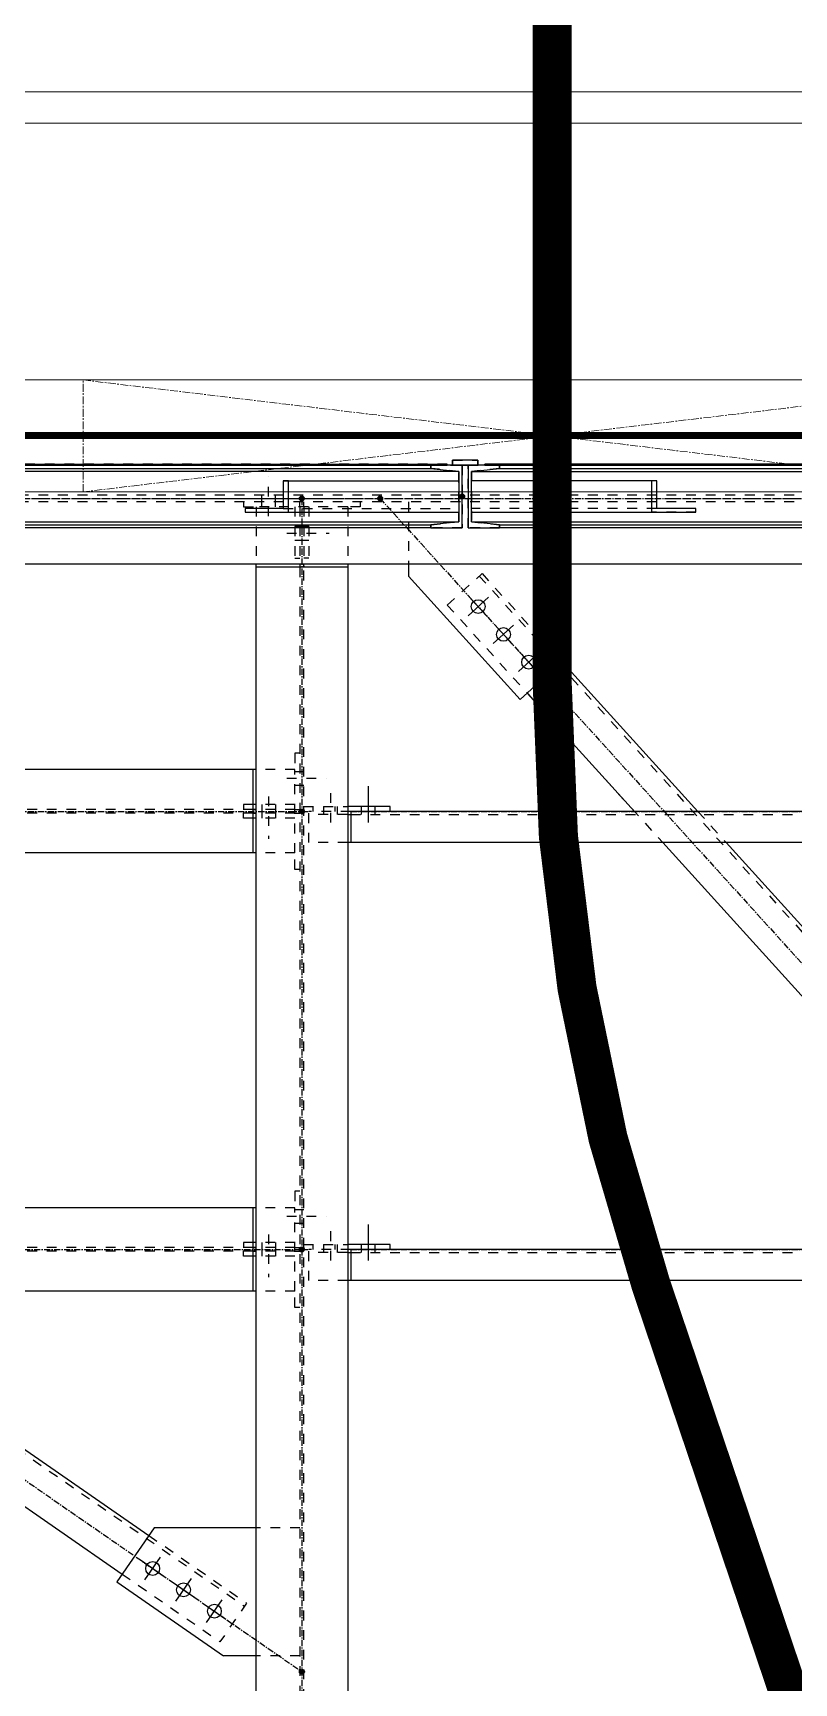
# Model space of a CAD drawing. Header units: inches. Extents: x 209270 to 234360, y -180214 to -150194.
# Drawn here: x 217682 to 218898, y -157257 to -154620 of the extents above; entities that cross this region are included whole.
import ezdxf

# ---------------------------------------------------------------- set-up
doc = ezdxf.new("R2010")
doc.units = ezdxf.units.IN
doc.header["$LTSCALE"] = 10
doc.header["$MEASUREMENT"] = 0
for name, pattern in [('CENTER', [2, 1.25, -0.25, 0.25, -0.25]), ('DXK_LINE_DOT2', [3.9198, 1.9599, -1.9599]), ('DXK_LINE_DOT5', [7.8785, 2.979, -0.9799, 0.9799, -0.9799, 0.9799, -0.9799]), ('HIDDEN', [0.375, 0.25, -0.125])]:
    doc.linetypes.add(name, pattern=pattern)
doc.layers.get('0').update_dxf_attribs({"color": 1})
for name, color, linetype in [('_BLUE_0', 5, 'Continuous'), ('_BLUE_1', 5, 'Continuous'), ('_BLUE_2', 5, 'Continuous'), ('_BLUE_4', 5, 'Continuous')]:
    doc.layers.add(name, color=color, linetype=linetype)
for name, color, linetype, lineweight in [('CEN', 1, 'CENTER', 9), ('DIM.', 1, 'Continuous', 13), ('handrail', 1, 'FENCELINE1', 9), ('HIDDEN', 1, 'HIDDEN', 9), ('hoist', 1, 'Continuous', 9), ('MAIN OBJECT', 1, 'Continuous', 18), ('Sheeting', 1, 'Continuous', 0)]:
    doc.layers.add(name, color=color, linetype=linetype, lineweight=lineweight)
doc.linetypes.add('FENCELINE1', pattern='A,0.25,-0.1,[133,arial.ttf,S=0.1,R=0,X=-0.1,Y=0],-0.1,1', length=1.45)

# ---------------------------------------------------------------- blocks, each defined once
blk = doc.blocks.new('A$C67244592')
at = {"layer": 'hoist', "lineweight": 0, "const_width": 62.5}
blk.add_lwpolyline([(0, -500), (4.3, 5159.9, 0.081795), (-153.3, 6122), (-1342.4, 9643.9, -0.081584), (-1500.1, 10603.6), (-1500.1, 15050)], format="xyb", dxfattribs=at)
blk = doc.blocks.new('A$C0HI87687')
at = {"layer": 'CEN'}
for p, q in [((500.4, 89.4), (2000.4, -89.4)), ((2000.4, 89.4), (500.4, -89.4))]:
    blk.add_line(p, q, dxfattribs=at)
blk.add_lwpolyline([(500.4, 89.4), (2000.4, 89.4), (2000.4, -89.4), (500.4, -89.4)], close=True, dxfattribs=at)
blk = doc.blocks.new('MECH_DRAWING')
at = {"layer": 'CEN'}
blk.add_line((217212.2, -155263.7), (228311.6, -155263.7), dxfattribs=at)
at = {"layer": 'CEN', "elevation": 0.8}
blk.add_lwpolyline([(217011.9, -155263.7), (228511.9, -155263.7), (228511.9, -165263.7), (217011.9, -165263.7)], close=True, dxfattribs=at)
at = {"layer": 'handrail', "const_width": 10, "elevation": -448149754.8}
blk.add_lwpolyline([(228511.9, -159158.7), (228511.9, -155263.7), (217011.9, -155263.7), (217011.9, -156838.4)], dxfattribs=at)
at = {"layer": 'HIDDEN', "elevation": 0.8}
blk.add_lwpolyline([(228307.2, -155268.1), (217216.6, -155268.1), (217216.6, -155259.3), (228307.2, -155259.3)], close=True, dxfattribs=at)
at = {"layer": 'MAIN OBJECT', "elevation": 0.8}
blk.add_lwpolyline([(228307.2, -155353.1), (217216.6, -155353.1), (217216.6, -155174.3), (228307.2, -155174.3)], close=True, dxfattribs=at)
at = {"layer": 'Sheeting'}
for points in [[(216351.9, -154713.7), (229171.9, -154713.7), (229171.9, -165813.7), (216351.9, -165813.7)], [(216401.9, -154763.7), (229121.9, -154763.7), (229121.9, -165763.7), (216401.9, -165763.7)]]:
    blk.add_lwpolyline(points, close=True, dxfattribs=at)
at = {"layer": 'DIM.'}
for name, p in [('A$C67244592', (220011.9, -166263.7)), ('A$C0HI87687', (217261.9, -155263.7))]:
    blk.add_blockref(name, p, dxfattribs=at)
blk = doc.blocks.new('GridLine-116860372-116908 - 114867')
at = {"layer": '_BLUE_2', "linetype": 'DXK_LINE_DOT5'}
blk.add_line((2535.4, 25070.8), (24512.1, 25070.8), dxfattribs=at)
blk = doc.blocks.new('Part-116860372-114888 - 114867')
at = {"layer": '_BLUE_1', "linetype": 'DXK_LINE_DOT2'}
for p, q in [((19851.4, 25077.6), (9958.1, 25077.6)), ((19851.4, 25064.1), (9958.1, 25064.1))]:
    blk.add_line(p, q, dxfattribs=at)
at = {"layer": '_BLUE_2', "linetype": 'Continuous'}
for p, q in [((12588.1, 25202.1), (9958.1, 25202.1)), ((12588.1, 24939.6), (9958.1, 24939.6))]:
    blk.add_line(p, q, dxfattribs=at)
at = {"layer": '_BLUE_4', "linetype": 'CENTER'}
blk.add_line((9575.6, 25070.8), (20200.6, 25070.8), dxfattribs=at)
blk = doc.blocks.new('Part-116860372-154738 - 114867')
at = {"layer": '_BLUE_1', "linetype": 'DXK_LINE_DOT2'}
for p, q in [((11283, 25012.1), (11283, 25137.1)), ((11283, 25137.1), (11345.5, 25137.1)), ((11345.5, 25130.9), (11289.2, 25124.7)), ((11289.2, 25124.7), (11289.2, 25024.4)), ((11345.5, 25137.1), (11345.5, 25130.9)), ((11289.2, 25024.4), (11345.5, 25018.2)), ((11345.5, 25018.2), (11345.5, 25012.1)), ((11345.5, 25012.1), (11283, 25012.1))]:
    blk.add_line(p, q, dxfattribs=at)
at = {"layer": '_BLUE_2', "linetype": 'Continuous'}
for p, q in [((11283, 25137.1), (11283, 25137.1)), ((11345.5, 25137.1), (11283, 25137.1)), ((11283, 25137.1), (11283, 25012.1)), ((11289.2, 25124.7), (11345.5, 25130.9)), ((11289.2, 25124.7), (11289.2, 25124.7)), ((11289.2, 25024.4), (11289.2, 25124.7)), ((11345.5, 25137.1), (11345.5, 25137.1)), ((11345.5, 25130.9), (11345.5, 25137.1)), ((11345.5, 25130.9), (11345.5, 25130.9)), ((11289.2, 25024.4), (11289.2, 25024.4)), ((11345.5, 25018.2), (11289.2, 25024.4)), ((11345.5, 25018.2), (11345.5, 25018.2)), ((11345.5, 25012.1), (11345.5, 25018.2)), ((11283, 25012.1), (11283, 25012.1)), ((11283, 25012.1), (11345.5, 25012.1)), ((11345.5, 25012.1), (11345.5, 25012.1))]:
    blk.add_line(p, q, dxfattribs=at)
blk = doc.blocks.new('Part-116860372-114944 - 114867')
at = {"layer": '_BLUE_4', "linetype": 'Continuous'}
blk.add_hatch(color=256, dxfattribs=at).paths.add_polyline_path([(10950.6, 25065.8, -1), (10950.6, 25075.8, -1)])
at = {"layer": '_BLUE_1', "linetype": 'DXK_LINE_DOT2'}
for p, q in [((11042.1, 25054.1), (10859.1, 25054.1)), ((10859.1, 25054.1), (10859.1, 24939.6)), ((10946.6, 25054.1), (10946.6, 24939.6)), ((10954.5, 25054.1), (10954.5, 24933.3)), ((11042.1, 25054.1), (11042.1, 24939.6)), ((10946.6, 24933.3), (10946.6, 21418.6)), ((10954.5, 21418.6), (10954.5, 24933.3))]:
    blk.add_line(p, q, dxfattribs=at)
at = {"layer": '_BLUE_2', "linetype": 'Continuous'}
for p, q in [((10859.1, 21418.6), (10859.1, 24939.6)), ((11042.1, 24933.3), (10859.1, 24933.3)), ((10946.6, 24939.6), (10946.6, 24933.3)), ((10954.5, 24933.3), (10954.5, 24939.6)), ((11042.1, 24939.6), (11042.1, 21418.6))]:
    blk.add_line(p, q, dxfattribs=at)
at = {"layer": '_BLUE_4', "linetype": 'CENTER'}
blk.add_line((10950.6, 25070.8), (10950.6, 21320.8), dxfattribs=at)
at = {"layer": '_BLUE_4', "linetype": 'Continuous'}
blk.add_circle((10950.6, 25070.8), 5, dxfattribs=at)
blk = doc.blocks.new('Part-116860372-114952 - 114867')
at = {"layer": '_BLUE_4', "linetype": 'Continuous'}
for points in [[(9575.6, 23565.8, -1), (9575.6, 23575.8, -1)], [(10950.6, 23565.8, -1), (10950.6, 23575.8, -1)]]:
    blk.add_hatch(color=256, dxfattribs=at).paths.add_polyline_path(points)
at = {"layer": '_BLUE_1', "linetype": 'DXK_LINE_DOT2'}
for p, q in [((10936.6, 23654.1), (10859.1, 23654.1)), ((10936.6, 23487.6), (10936.6, 23654.1)), ((9589.1, 23574.4), (9589.1, 23567.3)), ((9658.8, 23574.4), (9589.1, 23574.4)), ((9658.8, 23567.3), (9589.1, 23567.3)), ((10852.8, 23574.4), (9665.1, 23574.4)), ((10852.8, 23567.3), (9665.1, 23567.3)), ((10936.6, 23574.4), (10859.1, 23574.4)), ((10936.6, 23567.3), (10859.1, 23567.3)), ((10936.6, 23487.6), (10859.1, 23487.6))]:
    blk.add_line(p, q, dxfattribs=at)
at = {"layer": '_BLUE_2', "linetype": 'Continuous'}
for p, q in [((9665.1, 23654.1), (9665.1, 23487.6)), ((10859.1, 23654.1), (9665.1, 23654.1)), ((10852.8, 23654.1), (10852.8, 23487.6)), ((9665.1, 23574.4), (9658.8, 23574.4)), ((9665.1, 23567.3), (9658.8, 23567.3)), ((10859.1, 23574.4), (10852.8, 23574.4)), ((10859.1, 23567.3), (10852.8, 23567.3)), ((10859.1, 23487.6), (9665.1, 23487.6))]:
    blk.add_line(p, q, dxfattribs=at)
at = {"layer": '_BLUE_4', "linetype": 'CENTER'}
blk.add_line((9575.6, 23570.8), (10950.6, 23570.8), dxfattribs=at)
at = {"layer": '_BLUE_4', "linetype": 'Continuous'}
for centre in [(9575.6, 23570.8), (10950.6, 23570.8)]:
    blk.add_circle(centre, 5, dxfattribs=at)
blk = doc.blocks.new('Part-116860372-114963 - 114867')
at = {"layer": '_BLUE_4', "linetype": 'Continuous'}
for points in [[(10263.1, 24440.8, -1), (10263.1, 24450.8, -1)], [(10950.6, 24440.8, -1), (10950.6, 24450.8, -1)]]:
    blk.add_hatch(color=256, dxfattribs=at).paths.add_polyline_path(points)
at = {"layer": '_BLUE_1', "linetype": 'DXK_LINE_DOT2'}
for p, q in [((10936.6, 24529.1), (10859.1, 24529.1)), ((10936.6, 24362.6), (10936.6, 24529.1)), ((10276.6, 24449.4), (10276.6, 24442.3)), ((10346.3, 24449.4), (10276.6, 24449.4)), ((10346.3, 24442.3), (10276.6, 24442.3)), ((10852.8, 24449.4), (10352.6, 24449.4)), ((10852.8, 24442.3), (10352.6, 24442.3)), ((10936.6, 24449.4), (10859.1, 24449.4)), ((10936.6, 24442.3), (10859.1, 24442.3)), ((10936.6, 24362.6), (10859.1, 24362.6))]:
    blk.add_line(p, q, dxfattribs=at)
at = {"layer": '_BLUE_2', "linetype": 'Continuous'}
for p, q in [((10352.6, 24529.1), (10352.6, 24362.6)), ((10859.1, 24529.1), (10352.6, 24529.1)), ((10852.8, 24529.1), (10852.8, 24362.6)), ((10352.6, 24449.4), (10346.3, 24449.4)), ((10352.6, 24442.3), (10346.3, 24442.3)), ((10859.1, 24449.4), (10852.8, 24449.4)), ((10859.1, 24442.3), (10852.8, 24442.3)), ((10859.1, 24362.6), (10352.6, 24362.6))]:
    blk.add_line(p, q, dxfattribs=at)
at = {"layer": '_BLUE_4', "linetype": 'CENTER'}
blk.add_line((10263.1, 24445.8), (10950.6, 24445.8), dxfattribs=at)
at = {"layer": '_BLUE_4', "linetype": 'Continuous'}
for centre in [(10263.1, 24445.8), (10950.6, 24445.8)]:
    blk.add_circle(centre, 5, dxfattribs=at)
blk = doc.blocks.new('Part-116860372-115058 - 114867')
at = {"layer": '_BLUE_4', "linetype": 'Continuous'}
for points in [[(10950.6, 23565.8, -1), (10950.6, 23575.8, -1)], [(12325.6, 23565.8, -1), (12325.6, 23575.8, -1)]]:
    blk.add_hatch(color=256, dxfattribs=at).paths.add_polyline_path(points)
at = {"layer": '_BLUE_1', "linetype": 'DXK_LINE_DOT2'}
for p, q in [((11048.3, 23570.8), (10964.5, 23570.8)), ((10964.5, 23508.3), (10964.5, 23570.8)), ((12311.6, 23570.8), (12227.8, 23570.8)), ((12311.6, 23508.3), (12311.6, 23570.8)), ((11042.1, 23564.6), (10964.5, 23564.6)), ((11048.3, 23564.6), (12227.8, 23564.6)), ((12311.6, 23564.6), (12234.1, 23564.6)), ((11042.1, 23508.3), (10964.5, 23508.3)), ((12311.6, 23508.3), (12234.1, 23508.3))]:
    blk.add_line(p, q, dxfattribs=at)
at = {"layer": '_BLUE_2', "linetype": 'Continuous'}
for p, q in [((12227.8, 23570.8), (11048.3, 23570.8)), ((11048.3, 23570.8), (11048.3, 23508.3)), ((12227.8, 23570.8), (12227.8, 23508.3)), ((11042.1, 23564.6), (11048.3, 23564.6)), ((12234.1, 23564.6), (12227.8, 23564.6)), ((12234.1, 23508.3), (11042.1, 23508.3))]:
    blk.add_line(p, q, dxfattribs=at)
at = {"layer": '_BLUE_4', "linetype": 'CENTER'}
for p, q in [((10950.6, 23570.8), (10964.5, 23570.8)), ((11048.3, 23570.8), (12227.8, 23570.8)), ((12311.6, 23570.8), (12325.6, 23570.8))]:
    blk.add_line(p, q, dxfattribs=at)
at = {"layer": '_BLUE_4', "linetype": 'Continuous'}
for centre in [(10950.6, 23570.8), (12325.6, 23570.8)]:
    blk.add_circle(centre, 5, dxfattribs=at)
blk = doc.blocks.new('Part-116860372-115067 - 114867')
at = {"layer": '_BLUE_4', "linetype": 'Continuous'}
for points in [[(10950.6, 24440.8, -1), (10950.6, 24450.8, -1)], [(12325.6, 24440.8, -1), (12325.6, 24450.8, -1)]]:
    blk.add_hatch(color=256, dxfattribs=at).paths.add_polyline_path(points)
at = {"layer": '_BLUE_1', "linetype": 'DXK_LINE_DOT2'}
for p, q in [((11048.3, 24445.8), (10964.5, 24445.8)), ((10964.5, 24383.3), (10964.5, 24445.8)), ((11042.1, 24439.6), (10964.5, 24439.6)), ((11048.3, 24439.6), (12227.8, 24439.6)), ((12311.6, 24445.8), (12227.8, 24445.8)), ((12311.6, 24439.6), (12234.1, 24439.6)), ((12311.6, 24383.3), (12311.6, 24445.8)), ((11042.1, 24383.3), (10964.5, 24383.3)), ((12311.6, 24383.3), (12234.1, 24383.3))]:
    blk.add_line(p, q, dxfattribs=at)
at = {"layer": '_BLUE_2', "linetype": 'Continuous'}
for p, q in [((11042.1, 24439.6), (11048.3, 24439.6)), ((12227.8, 24445.8), (11048.3, 24445.8)), ((11048.3, 24445.8), (11048.3, 24383.3)), ((12227.8, 24445.8), (12227.8, 24383.3)), ((12234.1, 24439.6), (12227.8, 24439.6)), ((12234.1, 24383.3), (11042.1, 24383.3))]:
    blk.add_line(p, q, dxfattribs=at)
at = {"layer": '_BLUE_4', "linetype": 'CENTER'}
for p, q in [((10950.6, 24445.8), (10964.5, 24445.8)), ((11048.3, 24445.8), (12227.8, 24445.8)), ((12311.6, 24445.8), (12325.6, 24445.8))]:
    blk.add_line(p, q, dxfattribs=at)
at = {"layer": '_BLUE_4', "linetype": 'Continuous'}
for centre in [(10950.6, 24445.8), (12325.6, 24445.8)]:
    blk.add_circle(centre, 5, dxfattribs=at)
blk = doc.blocks.new('Part-116860372-115094 - 114867')
at = {"layer": '_BLUE_4', "linetype": 'Continuous'}
for points in [[(11106.8, 25065.8, -1), (11106.8, 25075.8, -1)], [(12325.6, 23722.1, -1), (12325.6, 23732.1, -1)]]:
    blk.add_hatch(color=256, dxfattribs=at).paths.add_polyline_path(points)
at = {"layer": '_BLUE_1', "linetype": 'DXK_LINE_DOT2'}
for p, q in [((11240.9, 24857.9), (11310.4, 24920.8)), ((11310.4, 24920.8), (11469.9, 24744.9)), ((11304.8, 24915.8), (12209.8, 23918)), ((11240.9, 24857.9), (11671.3, 24383.3)), ((11741.2, 24445.8), (11797.9, 24383.3)), ((12215.3, 23923.1), (12055.8, 24099)), ((11986.3, 24036), (12145.9, 23860.1)), ((12215.3, 23923.1), (12145.9, 23860.1))]:
    blk.add_line(p, q, dxfattribs=at)
at = {"layer": '_BLUE_2', "linetype": 'Continuous'}
for p, q in [((11469.9, 24744.9), (11741.2, 24445.8)), ((11400.5, 24681.9), (11614.6, 24445.8)), ((11671.3, 24383.3), (11986.3, 24036)), ((11797.9, 24383.3), (12055.8, 24099))]:
    blk.add_line(p, q, dxfattribs=at)
at = {"layer": '_BLUE_4', "linetype": 'CENTER'}
blk.add_line((11106.8, 25070.8), (12325.6, 23727.1), dxfattribs=at)
at = {"layer": '_BLUE_4', "linetype": 'Continuous'}
for centre in [(11106.8, 25070.8), (12325.6, 23727.1)]:
    blk.add_circle(centre, 5, dxfattribs=at)
blk = doc.blocks.new('Part-116860372-115103 - 114867')
at = {"layer": '_BLUE_4', "linetype": 'Continuous'}
for points in [[(9731.8, 23565.8, -1), (9731.8, 23575.8, -1)], [(10950.6, 22722.1, -1), (10950.6, 22732.1, -1)]]:
    blk.add_hatch(color=256, dxfattribs=at).paths.add_polyline_path(points)
at = {"layer": '_BLUE_1', "linetype": 'DXK_LINE_DOT2'}
for p, q in [((9913.6, 23391.8), (9967, 23468.8)), ((9967, 23468.8), (10162.3, 23333.6)), ((9962.7, 23462.7), (10836.1, 22858.1)), ((9913.6, 23391.8), (10108.9, 23256.6)), ((10645.1, 22999.4), (10840.3, 22864.2)), ((10591.7, 22922.3), (10787, 22787.1)), ((10840.3, 22864.2), (10787, 22787.1))]:
    blk.add_line(p, q, dxfattribs=at)
at = {"layer": '_BLUE_2', "linetype": 'Continuous'}
for p, q in [((10162.3, 23333.6), (10645.1, 22999.4)), ((10108.9, 23256.6), (10591.7, 22922.3))]:
    blk.add_line(p, q, dxfattribs=at)
at = {"layer": '_BLUE_4', "linetype": 'CENTER'}
blk.add_line((9731.8, 23570.8), (10950.6, 22727.1), dxfattribs=at)
at = {"layer": '_BLUE_4', "linetype": 'Continuous'}
for centre in [(9731.8, 23570.8), (10950.6, 22727.1)]:
    blk.add_circle(centre, 5, dxfattribs=at)
blk = doc.blocks.new('Part-116860372-154749 - 114867')
at = {"layer": '_BLUE_1', "linetype": 'DXK_LINE_DOT2'}
for p, q in [((12365.2, 25139), (11315.7, 25139.1)), ((12365.4, 25137), (11315.7, 25137.1)), ((11315.9, 25137.1), (11315.9, 25139.1)), ((12365.4, 25137), (12365.4, 25137.1))]:
    blk.add_line(p, q, dxfattribs=at)
at = {"layer": '_BLUE_2', "linetype": 'Continuous'}
for p, q in [((12365.2, 25139), (11315.7, 25139.1)), ((11315.7, 25139.1), (11315.7, 25137.1)), ((11315.7, 25137.1), (12365.2, 25137)), ((12365.4, 25139), (12365.2, 25139)), ((12365.2, 25137), (12365.2, 25139)), ((12365.4, 25137.1), (12365.4, 25139))]:
    blk.add_line(p, q, dxfattribs=at)
blk = doc.blocks.new('Part-116860372-115551 - 114867')
at = {"layer": '_BLUE_1', "linetype": 'DXK_LINE_DOT2'}
for p, q in [((10954.5, 25054.1), (10954.5, 25064.1)), ((10964.5, 25054.1), (10964.5, 24951.6)), ((11067, 25054.1), (11042.1, 25054.1)), ((11067, 25064.1), (11067, 25054.1)), ((10964.5, 24951.6), (10954.5, 24951.6))]:
    blk.add_line(p, q, dxfattribs=at)
blk = doc.blocks.new('Part-116860372-115552 - 114867')
at = {"layer": '_BLUE_1', "linetype": 'DXK_LINE_DOT2'}
for p, q in [((10834.1, 25064.1), (10834.1, 25054.1)), ((10834.1, 25054.1), (10859.1, 25054.1)), ((10936.6, 25054.1), (10936.6, 24951.6)), ((10946.6, 25054.1), (10946.6, 25064.1)), ((10936.6, 24951.6), (10946.6, 24951.6))]:
    blk.add_line(p, q, dxfattribs=at)
blk = doc.blocks.new('Bolt-116860372-115553 - 114867')
at = {"layer": '_BLUE_1', "linetype": 'DXK_LINE_DOT2'}
for p, q in [((10920.4, 25001.6), (11005.4, 25001.6)), ((10936.6, 25015.3), (10946.6, 25015.3)), ((10936.6, 24987.8), (10946.6, 24987.8)), ((10946.6, 25015.3), (10954.5, 25015.3)), ((10946.6, 24987.8), (10954.5, 24987.8)), ((10954.5, 25015.3), (10964.5, 25015.3)), ((10954.5, 24987.8), (10964.5, 24987.8))]:
    blk.add_line(p, q, dxfattribs=at)
blk = doc.blocks.new('Bolt-116860372-115558 - 114867')
at = {"layer": '_BLUE_1', "linetype": 'DXK_LINE_DOT2'}
for p, q in [((10884.1, 25035.3), (10884.1, 25114)), ((10870.4, 25064.1), (10870.4, 25077.6)), ((10870.4, 25054.1), (10870.4, 25064.1)), ((10897.9, 25064.1), (10897.9, 25077.6)), ((10897.9, 25054.1), (10897.9, 25064.1))]:
    blk.add_line(p, q, dxfattribs=at)
blk = doc.blocks.new('Part-116860372-115583 - 114867')
at = {"layer": '_BLUE_1', "linetype": 'DXK_LINE_DOT2'}
for p, q in [((10834.1, 23557.3), (10834.1, 23567.3)), ((10852.8, 23567.3), (10859.1, 23567.3)), ((10936.6, 23567.3), (10946.6, 23567.3)), ((10852.8, 23557.3), (10834.1, 23557.3)), ((10936.6, 23557.3), (10859.1, 23557.3)), ((10936.6, 23454.8), (10936.6, 23487.6)), ((10946.6, 23454.8), (10936.6, 23454.8))]:
    blk.add_line(p, q, dxfattribs=at)
at = {"layer": '_BLUE_2', "linetype": 'Continuous'}
blk.add_line((10859.1, 23557.3), (10852.8, 23557.3), dxfattribs=at)
blk = doc.blocks.new('Part-116860372-115584 - 114867')
at = {"layer": '_BLUE_1', "linetype": 'DXK_LINE_DOT2'}
for p, q in [((10946.6, 23686.9), (10936.6, 23686.9)), ((10936.6, 23686.9), (10936.6, 23654.1)), ((10834.1, 23584.4), (10834.1, 23574.4)), ((10852.8, 23584.4), (10834.1, 23584.4)), ((10852.8, 23574.4), (10859.1, 23574.4)), ((10936.6, 23584.4), (10859.1, 23584.4)), ((10936.6, 23574.4), (10946.6, 23574.4))]:
    blk.add_line(p, q, dxfattribs=at)
at = {"layer": '_BLUE_2', "linetype": 'Continuous'}
blk.add_line((10859.1, 23584.4), (10852.8, 23584.4), dxfattribs=at)
blk = doc.blocks.new('Bolt-116860372-115585 - 114867')
at = {"layer": '_BLUE_1', "linetype": 'DXK_LINE_DOT2'}
for p, q in [((10884.1, 23600.6), (10884.1, 23515.6)), ((10870.4, 23584.4), (10870.4, 23574.4)), ((10870.4, 23574.4), (10870.4, 23567.3)), ((10870.4, 23567.3), (10870.4, 23557.3)), ((10897.9, 23584.4), (10897.9, 23574.4)), ((10897.9, 23574.4), (10897.9, 23567.3)), ((10897.9, 23567.3), (10897.9, 23557.3))]:
    blk.add_line(p, q, dxfattribs=at)
blk = doc.blocks.new('Bolt-116860372-115586 - 114867')
at = {"layer": '_BLUE_1', "linetype": 'DXK_LINE_DOT2'}
for p, q in [((10920.4, 23636.9), (10999.1, 23636.9)), ((10936.6, 23650.6), (10946.6, 23650.6)), ((10946.6, 23650.6), (10954.5, 23650.6)), ((10936.6, 23623.1), (10946.6, 23623.1)), ((10946.6, 23623.1), (10954.5, 23623.1))]:
    blk.add_line(p, q, dxfattribs=at)
blk = doc.blocks.new('Part-116860372-115588 - 114867')
at = {"layer": '_BLUE_1', "linetype": 'DXK_LINE_DOT2'}
for p, q in [((10834.1, 24432.3), (10834.1, 24442.3)), ((10852.8, 24432.3), (10834.1, 24432.3)), ((10852.8, 24442.3), (10859.1, 24442.3)), ((10936.6, 24432.3), (10859.1, 24432.3)), ((10936.6, 24442.3), (10946.6, 24442.3)), ((10936.6, 24329.8), (10936.6, 24362.6)), ((10946.6, 24329.8), (10936.6, 24329.8))]:
    blk.add_line(p, q, dxfattribs=at)
at = {"layer": '_BLUE_2', "linetype": 'Continuous'}
blk.add_line((10859.1, 24432.3), (10852.8, 24432.3), dxfattribs=at)
blk = doc.blocks.new('Part-116860372-115589 - 114867')
at = {"layer": '_BLUE_1', "linetype": 'DXK_LINE_DOT2'}
for p, q in [((10946.6, 24561.9), (10936.6, 24561.9)), ((10936.6, 24561.9), (10936.6, 24529.1)), ((10834.1, 24459.4), (10834.1, 24449.4)), ((10852.8, 24459.4), (10834.1, 24459.4)), ((10936.6, 24459.4), (10859.1, 24459.4)), ((10852.8, 24449.4), (10859.1, 24449.4)), ((10936.6, 24449.4), (10946.6, 24449.4))]:
    blk.add_line(p, q, dxfattribs=at)
at = {"layer": '_BLUE_2', "linetype": 'Continuous'}
blk.add_line((10859.1, 24459.4), (10852.8, 24459.4), dxfattribs=at)
blk = doc.blocks.new('Bolt-116860372-115590 - 114867')
at = {"layer": '_BLUE_1', "linetype": 'DXK_LINE_DOT2'}
for p, q in [((10870.4, 24459.4), (10870.4, 24449.4)), ((10884.1, 24475.6), (10884.1, 24390.6)), ((10897.9, 24459.4), (10897.9, 24449.4)), ((10870.4, 24449.4), (10870.4, 24442.3)), ((10870.4, 24442.3), (10870.4, 24432.3)), ((10897.9, 24449.4), (10897.9, 24442.3)), ((10897.9, 24442.3), (10897.9, 24432.3))]:
    blk.add_line(p, q, dxfattribs=at)
blk = doc.blocks.new('Part-116860372-154741 - 114867')
at = {"layer": '_BLUE_1', "linetype": 'DXK_LINE_DOT2'}
for p, q in [((10913.3, 25105.8), (11264.2, 25105.8)), ((10913.3, 25050.8), (10837.5, 25050.8)), ((10913.3, 25050.8), (11264.2, 25050.8)), ((10837.5, 25043.3), (11264.2, 25043.3))]:
    blk.add_line(p, q, dxfattribs=at)
at = {"layer": '_BLUE_2', "linetype": 'Continuous'}
for p, q in [((10923.7, 25105.8), (10913.3, 25105.8)), ((10913.3, 25105.8), (10913.3, 25050.8)), ((10923.7, 25105.8), (11264.2, 25105.8)), ((10923.7, 25043.3), (10923.7, 25105.8)), ((11264.2, 25105.8), (11264.2, 25105.8)), ((11264.2, 25105.8), (11264.2, 25043.3)), ((10913.3, 25050.8), (10837.5, 25050.8)), ((10837.5, 25050.8), (10837.5, 25043.3)), ((10837.5, 25043.3), (10923.7, 25043.3)), ((10923.7, 25043.3), (11264.2, 25043.3)), ((11264.2, 25043.3), (11264.2, 25043.3))]:
    blk.add_line(p, q, dxfattribs=at)
blk = doc.blocks.new('Bolt-116860372-115603 - 114867')
at = {"layer": '_BLUE_1', "linetype": 'DXK_LINE_DOT2'}
for p, q in [((10936.6, 24525.6), (10946.6, 24525.6)), ((10946.6, 24525.6), (10954.5, 24525.6)), ((10920.4, 24511.9), (10999.1, 24511.9)), ((10936.6, 24498.1), (10946.6, 24498.1)), ((10946.6, 24498.1), (10954.5, 24498.1))]:
    blk.add_line(p, q, dxfattribs=at)
blk = doc.blocks.new('Part-116860372-115691 - 114867')
at = {"layer": '_BLUE_1', "linetype": 'DXK_LINE_DOT2'}
for p, q in [((10954.5, 23580.8), (11042.1, 23580.8)), ((10973.3, 23570.8), (10973.3, 23580.8)), ((11017, 23570.8), (11017, 23580.8)), ((11127, 23570.8), (11127, 23580.8))]:
    blk.add_line(p, q, dxfattribs=at)
at = {"layer": '_BLUE_2', "linetype": 'Continuous'}
for p, q in [((11127, 23580.8), (11042.1, 23580.8)), ((11048.3, 23570.8), (11042.1, 23570.8)), ((11127, 23570.8), (11127, 23580.8))]:
    blk.add_line(p, q, dxfattribs=at)
blk = doc.blocks.new('Bolt-116860372-115692 - 114867')
at = {"layer": '_BLUE_1', "linetype": 'DXK_LINE_DOT2'}
for p, q in [((11008.3, 23548.3), (11008.3, 23620.8)), ((10994.5, 23570.8), (10994.5, 23580.8)), ((10994.5, 23564.6), (10994.5, 23570.8)), ((11022, 23570.8), (11022, 23580.8)), ((11022, 23564.6), (11022, 23570.8))]:
    blk.add_line(p, q, dxfattribs=at)
at = {"layer": '_BLUE_2', "linetype": 'Continuous'}
for p, q in [((11083.3, 23548.3), (11083.3, 23620.8)), ((11069.5, 23570.8), (11069.5, 23580.8)), ((11069.5, 23564.6), (11069.5, 23570.8)), ((11097, 23570.8), (11097, 23580.8)), ((11097, 23564.6), (11097, 23570.8))]:
    blk.add_line(p, q, dxfattribs=at)
blk = doc.blocks.new('Part-116860372-154748 - 114867')
at = {"layer": '_BLUE_1', "linetype": 'DXK_LINE_DOT2'}
for p, q in [((11659.6, 25105.8), (11649, 25105.8)), ((11737.5, 25050.8), (11289.2, 25050.8)), ((11737.5, 25043.3), (11649, 25043.3))]:
    blk.add_line(p, q, dxfattribs=at)
at = {"layer": '_BLUE_2', "linetype": 'Continuous'}
for p, q in [((11649, 25105.8), (11289.2, 25105.8)), ((11659.6, 25105.8), (11649, 25105.8)), ((11649, 25105.8), (11649, 25043.3)), ((11659.6, 25050.8), (11659.6, 25105.8)), ((11737.5, 25050.8), (11659.6, 25050.8)), ((11737.5, 25043.3), (11737.5, 25050.8)), ((11289.2, 25043.3), (11649, 25043.3)), ((11649, 25043.3), (11737.5, 25043.3))]:
    blk.add_line(p, q, dxfattribs=at)
blk = doc.blocks.new('Part-116860372-115876 - 114867')
at = {"layer": '_BLUE_1', "linetype": 'DXK_LINE_DOT2'}
for p, q in [((10954.5, 24455.8), (11042.1, 24455.8)), ((10973.3, 24445.8), (10973.3, 24455.8)), ((11017, 24445.8), (11017, 24455.8)), ((11127, 24445.8), (11127, 24455.8))]:
    blk.add_line(p, q, dxfattribs=at)
at = {"layer": '_BLUE_2', "linetype": 'Continuous'}
for p, q in [((11127, 24455.8), (11042.1, 24455.8)), ((11048.3, 24445.8), (11042.1, 24445.8)), ((11127, 24445.8), (11127, 24455.8))]:
    blk.add_line(p, q, dxfattribs=at)
blk = doc.blocks.new('Bolt-116860372-115878 - 114867')
at = {"layer": '_BLUE_1', "linetype": 'DXK_LINE_DOT2'}
for p, q in [((11008.3, 24423.3), (11008.3, 24495.8)), ((10994.5, 24445.8), (10994.5, 24455.8)), ((10994.5, 24439.6), (10994.5, 24445.8)), ((11022, 24445.8), (11022, 24455.8)), ((11022, 24439.6), (11022, 24445.8))]:
    blk.add_line(p, q, dxfattribs=at)
at = {"layer": '_BLUE_2', "linetype": 'Continuous'}
for p, q in [((11083.3, 24423.3), (11083.3, 24495.8)), ((11069.5, 24445.8), (11069.5, 24455.8)), ((11069.5, 24439.6), (11069.5, 24445.8)), ((11097, 24445.8), (11097, 24455.8)), ((11097, 24439.6), (11097, 24445.8))]:
    blk.add_line(p, q, dxfattribs=at)
blk = doc.blocks.new('Part-116860372-116063 - 114867')
at = {"layer": '_BLUE_1', "linetype": 'DXK_LINE_DOT2'}
for p, q in [((11163.2, 25064.1), (11163.2, 24939.6)), ((11483.8, 25064.1), (11483.8, 24939.6))]:
    blk.add_line(p, q, dxfattribs=at)
at = {"layer": '_BLUE_2', "linetype": 'Continuous'}
for p, q in [((11163.2, 24939.6), (11163.2, 24915.6)), ((11483.8, 24939.6), (11483.8, 24757.5)), ((11163.2, 24915.6), (11386.6, 24669.3)), ((11386.6, 24669.3), (11483.8, 24757.5))]:
    blk.add_line(p, q, dxfattribs=at)
blk = doc.blocks.new('Bolt-116860372-116064 - 114867')
at = {"layer": '_BLUE_2', "linetype": 'Continuous'}
for p, q in [((11323.1, 24873.3), (11282.4, 24836.4)), ((11321.2, 24834.5), (11284.3, 24875.2)), ((11371.6, 24778.9), (11334.6, 24819.7)), ((11373.5, 24817.8), (11332.7, 24780.8)), ((11423.9, 24762.2), (11383.1, 24725.3)), ((11422, 24723.4), (11385, 24764.1))]:
    blk.add_line(p, q, dxfattribs=at)
for centre in [(11302.7, 24854.8), (11353.1, 24799.3), (11403.5, 24743.7)]:
    blk.add_circle(centre, 13.8, dxfattribs=at)
blk = doc.blocks.new('Bolt-116860372-116329 - 114867')
at = {"layer": '_BLUE_2', "linetype": 'Continuous'}
for p, q in [((10630, 22949.1), (10675.2, 22917.7)), ((10636.9, 22910.8), (10668.2, 22956)), ((10698.6, 22868.1), (10729.9, 22913.3)), ((10691.6, 22906.4), (10736.8, 22875.1)), ((10753.3, 22863.7), (10798.5, 22832.4)), ((10760.2, 22825.4), (10791.5, 22870.6))]:
    blk.add_line(p, q, dxfattribs=at)
for centre in [(10652.6, 22933.4), (10714.2, 22890.7), (10775.9, 22848)]:
    blk.add_circle(centre, 13.8, dxfattribs=at)
blk = doc.blocks.new('Part-116860372-154742 - 114867')
at = {"layer": '_BLUE_1', "linetype": 'DXK_LINE_DOT2'}
for p, q in [((11251.7, 25137.1), (11251.7, 25147.1)), ((11251.7, 25147.1), (11301.7, 25147.1)), ((11283, 25137.1), (11270.5, 25137.1)), ((11301.7, 25147.1), (11301.7, 25137.1))]:
    blk.add_line(p, q, dxfattribs=at)
at = {"layer": '_BLUE_2', "linetype": 'Continuous'}
for p, q in [((11301.7, 25147.1), (11251.7, 25147.1)), ((11251.7, 25147.1), (11251.7, 25137.1)), ((11251.7, 25137.1), (11301.7, 25137.1)), ((11301.7, 25137.1), (11301.7, 25147.1))]:
    blk.add_line(p, q, dxfattribs=at)
blk = doc.blocks.new('Part-116860372-116328 - 114867')
at = {"layer": '_BLUE_1', "linetype": 'DXK_LINE_DOT2'}
for p, q in [((10946.6, 23014.8), (10859.1, 23014.8)), ((10946.6, 22759.2), (10859.1, 22759.2))]:
    blk.add_line(p, q, dxfattribs=at)
at = {"layer": '_BLUE_2', "linetype": 'Continuous'}
for p, q in [((10655.7, 23014.8), (10581, 22906.9)), ((10859.1, 23014.8), (10655.7, 23014.8)), ((10581, 22906.9), (10794.3, 22759.2)), ((10859.1, 22759.2), (10794.3, 22759.2))]:
    blk.add_line(p, q, dxfattribs=at)
blk = doc.blocks.new('Part-116860372-154736 - 114867')
at = {"layer": '_BLUE_4', "linetype": 'Continuous'}
blk.add_hatch(color=256, dxfattribs=at).paths.add_polyline_path([(11270.5, 25069.6, -1), (11270.5, 25079.6, -1)])
at = {"layer": '_BLUE_1', "linetype": 'DXK_LINE_DOT2'}
for p, q in [((11208, 25130.9), (11208, 25137.1)), ((11208, 25137.1), (11270.5, 25137.1)), ((11264.2, 25124.7), (11208, 25130.9)), ((11264.2, 25024.4), (11264.2, 25124.7)), ((11270.5, 25137.1), (11270.5, 25012.1)), ((11208, 25018.2), (11264.2, 25024.4)), ((11208, 25012.1), (11208, 25018.2)), ((11208, 25012.1), (11270.5, 25012.1))]:
    blk.add_line(p, q, dxfattribs=at)
at = {"layer": '_BLUE_2', "linetype": 'Continuous'}
for p, q in [((11208, 25137.1), (11208, 25137.1)), ((11270.5, 25137.1), (11208, 25137.1)), ((11208, 25137.1), (11208, 25130.9)), ((11208, 25130.9), (11208, 25130.9)), ((11208, 25130.9), (11264.2, 25124.7)), ((11264.2, 25124.7), (11264.2, 25124.7)), ((11264.2, 25124.7), (11264.2, 25024.4)), ((11270.5, 25137.1), (11270.5, 25137.1)), ((11270.5, 25012.1), (11270.5, 25137.1)), ((11264.2, 25024.4), (11208, 25018.2)), ((11208, 25018.2), (11208, 25018.2)), ((11208, 25018.2), (11208, 25012.1)), ((11264.2, 25024.4), (11264.2, 25024.4)), ((11208, 25012.1), (11208, 25012.1)), ((11208, 25012.1), (11270.5, 25012.1)), ((11270.5, 25012.1), (11270.5, 25012.1))]:
    blk.add_line(p, q, dxfattribs=at)
at = {"layer": '_BLUE_4', "linetype": 'CENTER'}
blk.add_line((11270.5, 25074.6), (11270.5, 25074.6), dxfattribs=at)
at = {"layer": '_BLUE_4', "linetype": 'Continuous'}
blk.add_circle((11270.5, 25074.6), 5, dxfattribs=at)
blk = doc.blocks.new('Part-116860372-154740 - 114867')
at = {"layer": '_BLUE_1', "linetype": 'DXK_LINE_DOT2'}
for p, q in [((11240.7, 25137.1), (10258.7, 25137.1)), ((10261.2, 25124.7), (10317.5, 25130.9)), ((10261.2, 25124.6), (10261.2, 25124.7)), ((10261.2, 25124.7), (10262, 25124.7)), ((10317.5, 25137.1), (10317.5, 25137.1)), ((11208, 25137.1), (11208, 25137.1)), ((11208, 25130.9), (11264.2, 25124.7)), ((11270.5, 25137.1), (11251.7, 25137.1)), ((11264.2, 25124.7), (11264.1, 25124.7)), ((11264.2, 25124.7), (11264.2, 25124.7)), ((11270.5, 25137.1), (11270.5, 25137.1)), ((11208, 25018.3), (11208, 25018.2)), ((10317.5, 25012.1), (10255, 25012.1)), ((11270.5, 25012.1), (11208, 25012.1))]:
    blk.add_line(p, q, dxfattribs=at)
at = {"layer": '_BLUE_2', "linetype": 'Continuous'}
for p, q in [((10255, 25137.1), (10255, 25137)), ((10258.7, 25137.1), (10255, 25137.1)), ((11264.1, 25124.7), (10262, 25124.7)), ((10317.5, 25137.1), (10317.5, 25137)), ((10317.5, 25130.9), (11208, 25130.9)), ((11251.7, 25137.1), (11240.7, 25137.1)), ((10317.5, 25018.3), (10261.2, 25024.4)), ((10261.2, 25024.4), (11264.2, 25024.4)), ((10317.5, 25018.3), (10317.5, 25018.2)), ((10317.5, 25018.3), (11208, 25018.3)), ((11264.2, 25024.4), (11208, 25018.3)), ((11208, 25012.1), (10317.5, 25012.1))]:
    blk.add_line(p, q, dxfattribs=at)
blk = doc.blocks.new('Part-116860372-154747 - 114867')
at = {"layer": '_BLUE_1', "linetype": 'DXK_LINE_DOT2'}
blk.add_line((12315.3, 25137.1), (11826.4, 25137.1), dxfattribs=at)
at = {"layer": '_BLUE_2', "linetype": 'Continuous'}
for p, q in [((11289.2, 25124.7), (12371.6, 25124.7)), ((11826.4, 25137.1), (11345.5, 25137.1)), ((11345.5, 25130.9), (12315.3, 25130.9)), ((11289.2, 25024.4), (12371.6, 25024.4)), ((11345.5, 25018.2), (12315.3, 25018.2)), ((12315.3, 25012.1), (11345.5, 25012.1))]:
    blk.add_line(p, q, dxfattribs=at)
blk = doc.blocks.new('Part-116860372-154750 - 114867')
at = {"layer": '_BLUE_1', "linetype": 'DXK_LINE_DOT2'}
for p, q in [((11240.7, 25139.1), (10258.7, 25139.1)), ((10258.7, 25137.1), (10258.8, 25137.1)), ((10258.8, 25139.1), (10258.8, 25137.1)), ((10258.8, 25137.1), (11208, 25137.1)), ((11240.9, 25137.1), (11240.9, 25137.1))]:
    blk.add_line(p, q, dxfattribs=at)
at = {"layer": '_BLUE_2', "linetype": 'Continuous'}
for p, q in [((10258.7, 25137.1), (10258.7, 25139.1)), ((10258.7, 25139.1), (11240.7, 25139.1)), ((10258.7, 25137.1), (11240.7, 25137.1)), ((11240.7, 25139.1), (11240.9, 25139.1)), ((11240.9, 25139.1), (11240.7, 25139.1)), ((11240.7, 25137.1), (11240.7, 25139.1)), ((11240.9, 25137.1), (11240.9, 25139.1))]:
    blk.add_line(p, q, dxfattribs=at)
blk = doc.blocks.new('STR_DRAWING')
at = {"layer": '_BLUE_0', "xscale": 0.8, "yscale": 0.8, "zscale": 0.8}
for name in ['GridLine-116860372-116908 - 114867', 'Part-116860372-114888 - 114867', 'Part-116860372-154740 - 114867', 'Part-116860372-154750 - 114867', 'Part-116860372-154736 - 114867', 'Part-116860372-154742 - 114867', 'Part-116860372-154738 - 114867', 'Part-116860372-154747 - 114867', 'Part-116860372-154749 - 114867', 'Part-116860372-154741 - 114867', 'Bolt-116860372-115558 - 114867', 'Part-116860372-154748 - 114867', 'Part-116860372-115552 - 114867', 'Part-116860372-114944 - 114867', 'Part-116860372-115551 - 114867', 'Part-116860372-115094 - 114867', 'Part-116860372-116063 - 114867', 'Bolt-116860372-115553 - 114867', 'Bolt-116860372-116064 - 114867', 'Part-116860372-115589 - 114867', 'Part-116860372-114963 - 114867', 'Bolt-116860372-115603 - 114867', 'Bolt-116860372-115590 - 114867', 'Bolt-116860372-115878 - 114867', 'Part-116860372-115588 - 114867', 'Part-116860372-115067 - 114867', 'Part-116860372-115876 - 114867', 'Part-116860372-115584 - 114867', 'Part-116860372-114952 - 114867', 'Bolt-116860372-115586 - 114867', 'Bolt-116860372-115692 - 114867', 'Part-116860372-115103 - 114867', 'Bolt-116860372-115585 - 114867', 'Part-116860372-115058 - 114867', 'Part-116860372-115691 - 114867', 'Part-116860372-115583 - 114867', 'Part-116860372-116328 - 114867', 'Bolt-116860372-116329 - 114867']:
    blk.add_blockref(name, (971.5, 4264.2), dxfattribs=at)

msp = doc.modelspace()

# ---------------------------------------------------------------- block references
msp.add_blockref('MECH_DRAWING', (0, 0))
at = {"xscale": 0.9999999999078191, "yscale": 1.0000000000951985}
msp.add_blockref('STR_DRAWING', (208379.9, -179684.5), dxfattribs=at)

doc.saveas('drawing.dxf')
